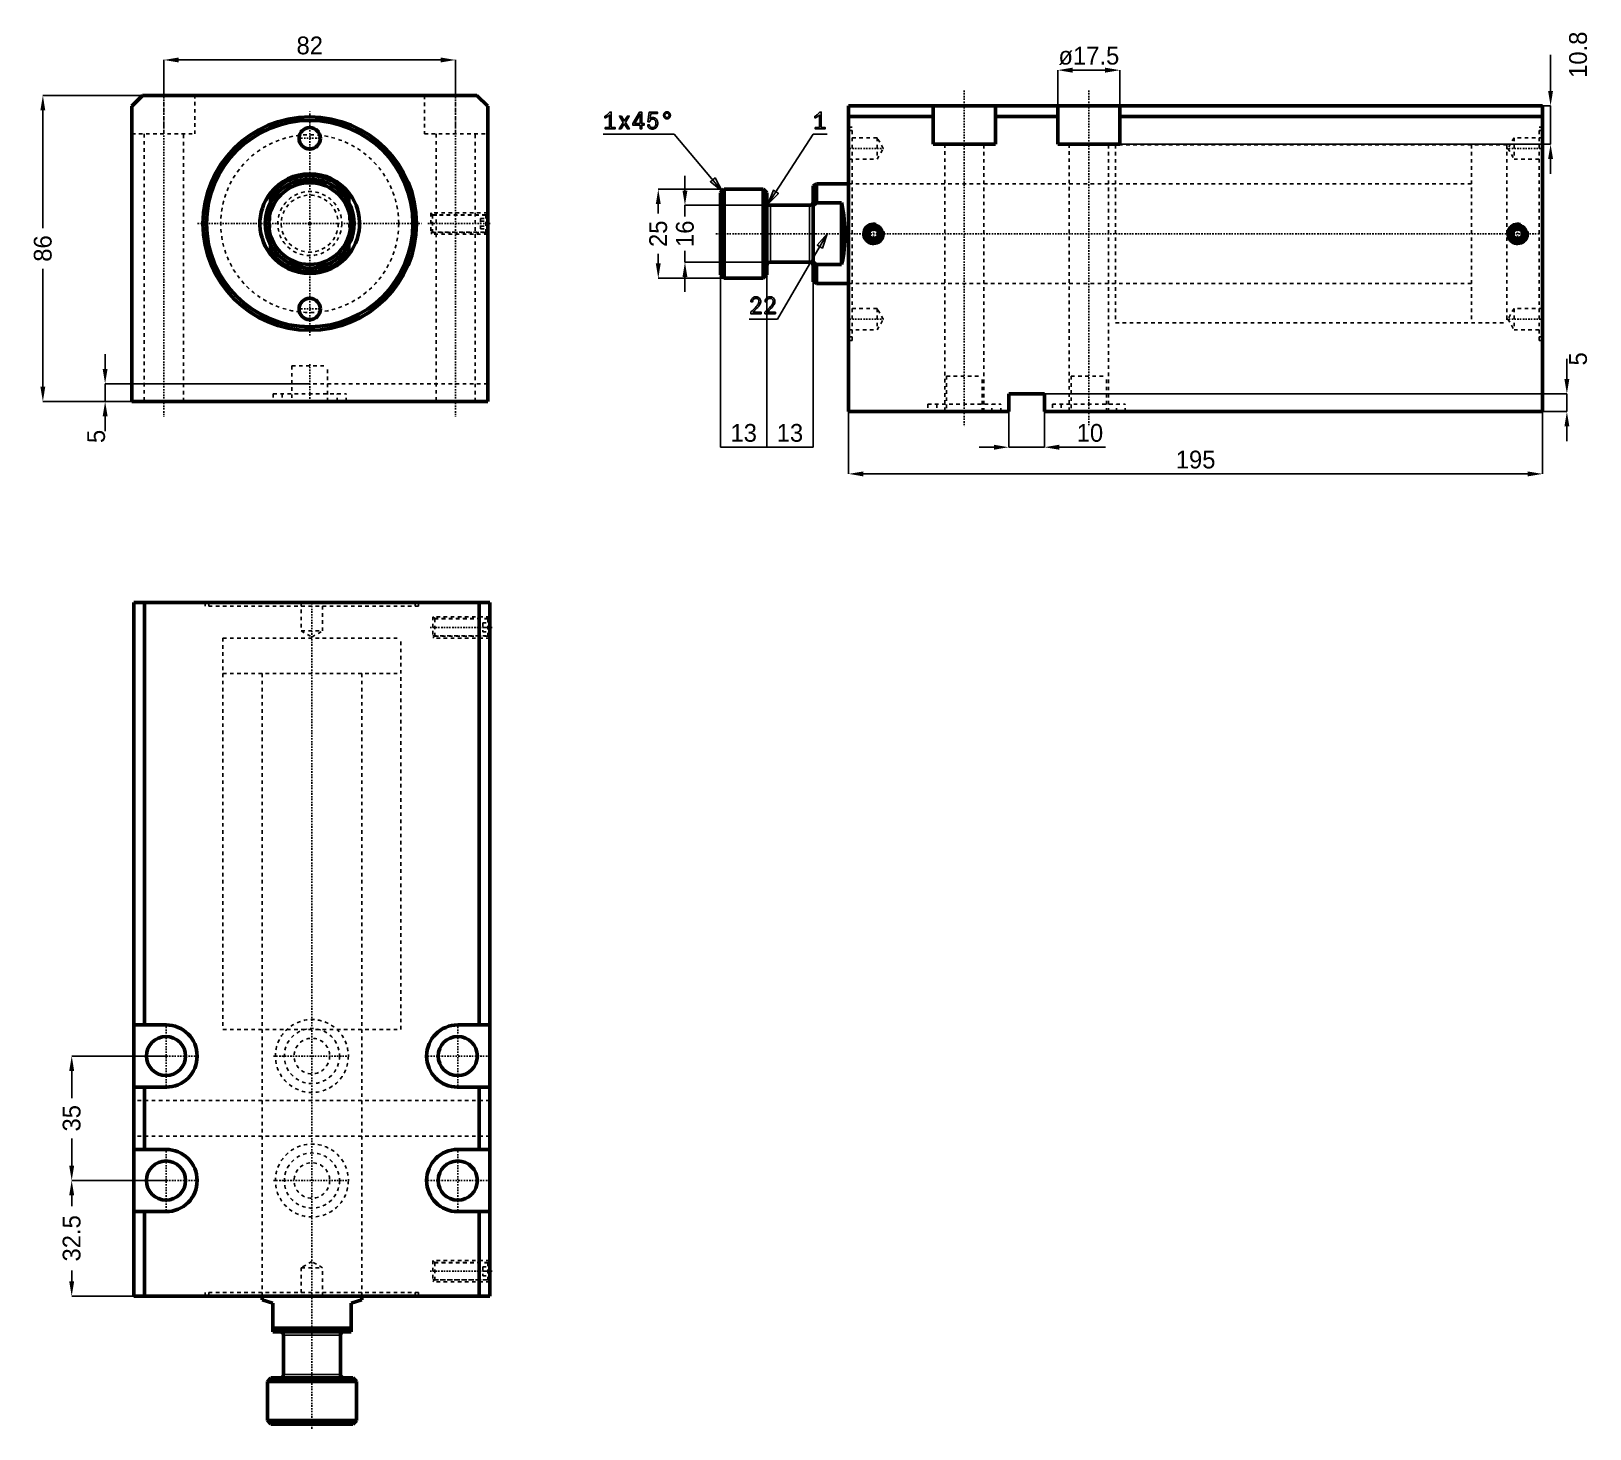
# Model space of a CAD drawing. Header units: millimetres. Extents: x -78 to 360, y -339 to 54.
import ezdxf

# ---------------------------------------------------------------- set-up
doc = ezdxf.new("R2010")
doc.units = ezdxf.units.MM
doc.linetypes.add('Center', pattern=[1.5, 0.45, -0.5, 0.05, -0.5])
doc.linetypes.add('Dashed', pattern=[2, 1, -1])
for name, color, linetype, lineweight in [('2d ConnectionPoints', 7, 'Continuous', 50), ('AM_0', 7, 'Continuous', 50), ('AM_4', 3, 'Continuous', 25), ('AM_5', 3, 'Continuous', 25), ('AM_7', 7, 'Center', 25), ('AM_9', 6, 'Dashed', 25)]:
    doc.layers.add(name, color=color, linetype=linetype, lineweight=lineweight)
doc.dimstyles.new('ISO-25', dxfattribs={"dimtxt": 2.5, "dimasz": 2.5, "dimexe": 1.25, "dimexo": 0.625, "dimtad": 1, "dimtxsty": 'Standard', "dimcen": 2.5, "dimadec": 0, "dimazin": 0, "dimtfac": 1, "dimtmove": 0, "dimatfit": 3, "dimfxl": 0, "dimarcsym": 0})

# ---------------------------------------------------------------- blocks, each defined once
blk = doc.blocks.new('1_JECX_MF_TLA_50_100_0_rod__0_in_JECX_MF_160_TLA_50_100_0__0')
at = {"layer": 'AM_0'}
for p, q in [((-11, 8.66), (-11, 5.94)), ((11, 8.66), (11, 5.94)), ((-11, -5.94), (-11, -8.66)), ((11, -5.94), (11, -8.66))]:
    blk.add_line(p, q, dxfattribs=at)
for points in [[(-11, 8.66), (-11.71, 7.67), (-12.34, 6.62), (-12.87, 5.52), (-13.3, 4.38), (-13.63, 3.2), (-13.86, 2), (-13.98, 0.78), (-13.99, -0.44), (-13.9, -1.65), (-13.7, -2.86), (-13.4, -4.04), (-13, -5.2), (-12.5, -6.31), (-11.9, -7.37), (-11.21, -8.38), (-11, -8.66)], [(11, -8.66), (11.71, -7.67), (12.34, -6.62), (12.87, -5.52), (13.3, -4.38), (13.63, -3.2), (13.86, -2), (13.98, -0.78), (13.99, 0.44), (13.9, 1.65), (13.7, 2.86), (13.4, 4.04), (13, 5.2), (12.5, 6.31), (11.9, 7.37), (11.21, 8.38), (11, 8.66)]]:
    blk.add_lwpolyline(points, dxfattribs=at)
for radius in [12.5, 11.5]:
    blk.add_circle((0, 0), radius, dxfattribs=at)
for radius, start, end in [(14, 38.2132, 141.7868), (13.5, 35.4309, 144.5691), (13.5, 215.4309, 324.5691), (14, 218.2132, 321.7868)]:
    blk.add_arc((0, 0), radius, start, end, dxfattribs=at)
at = {"layer": 'AM_9'}
for p, q in [((-11, 5.94), (-11, -5.94)), ((11, 5.94), (11, -5.94))]:
    blk.add_line(p, q, dxfattribs=at)
for radius in [9, 8]:
    blk.add_circle((0, 0), radius, dxfattribs=at)
blk = doc.blocks.new('2_JECX_MF_EXLA_50_100_0_body__0_in_JECX_MF_160_TLA_50_100_0__0')
at = {"layer": 'AM_0'}
for p, q in [((-47, 36), (-50, 33)), ((47, 36), (-47, 36)), ((50, 33), (47, 36)), ((-50, 33), (-50, -50)), ((50, -50), (50, 33)), ((-50, -50), (50, -50))]:
    blk.add_line(p, q, dxfattribs=at)
for centre, radius in [((0, 0), 30), ((0, 0), 29), ((0, 24), 3), ((0, -24), 3)]:
    blk.add_circle(centre, radius, dxfattribs=at)
at = {"layer": 'AM_5', "linetype": 'Dashed'}
for p, q in [((50, 3), (34, 3)), ((50, -3), (34, -3))]:
    blk.add_line(p, q, dxfattribs=at)
at = {"layer": 'AM_7'}
for p, q in [((-41, 40.3), (-41, -54.3)), ((41, 40.3), (41, -54.3)), ((0, -31.5), (0, 31.5)), ((-3.15, 24), (3.15, 24)), ((-31.5, 0), (31.5, 0)), ((33.2, 0), (50.8, 0)), ((-3.15, -24), (3.15, -24)), ((0, -39.5), (0, -50.5))]:
    blk.add_line(p, q, dxfattribs=at)
at = {"layer": 'AM_9'}
for p, q in [((-41, 25.2), (-41, 36)), ((-32.25, 25.2), (-32.25, 36)), ((32.25, 36), (32.25, 25.2)), ((41, 25.2), (41, 36)), ((-50, 25.2), (-32.25, 25.2)), ((-46.5, 25.2), (-46.5, -50)), ((-35.5, -50), (-35.5, 25.2)), ((32.25, 25.2), (50, 25.2)), ((35.5, 25.2), (35.5, -50)), ((46.5, -50), (46.5, 25.2)), ((34.54, 2.46), (34, 3)), ((34, 3), (34, -3)), ((49.5, 2.4), (34, 2.4)), ((49.46, 2.46), (34.54, 2.46)), ((34.54, 2.46), (34.54, -2.46)), ((48, 1.44), (50, 1.44)), ((48, 1.44), (48, -1.44)), ((48, 0.72), (50, 0.72)), ((50, 3), (49.46, 2.46)), ((49.46, 2.46), (49.46, -2.46)), ((50, 1.9), (49.5, 2.4)), ((49.5, 2.4), (49.5, -2.4)), ((34, -2.4), (49.5, -2.4)), ((34, -3), (34.54, -2.46)), ((34.54, -2.46), (49.46, -2.46)), ((48, -0.72), (50, -0.72)), ((48, -1.44), (50, -1.44)), ((49.46, -2.46), (50, -3)), ((49.5, -2.4), (50, -1.9)), ((-5, -40), (5, -40)), ((-5, -40), (-5, -50)), ((5, -50), (5, -40)), ((50, -45), (-50, -45)), ((-10.25, -47.9), (10.25, -47.9)), ((-10.25, -47.9), (-10.25, -50)), ((-7.75, -47.9), (-7.75, -50)), ((7.75, -50), (7.75, -47.9)), ((10.25, -50), (10.25, -47.9))]:
    blk.add_line(p, q, dxfattribs=at)
blk.add_circle((0, 0), 25, dxfattribs=at)
blk = doc.blocks.new('*D3')
at = {"layer": 'AM_5', "color": 0, "lineweight": -2}
for p, q in [((-41, 36), (-41, 46)), ((-36.83, 46), (36.83, 46)), ((41, 36), (41, 46))]:
    blk.add_line(p, q, dxfattribs=at)
at = {"layer": 'AM_5', "color": 0}
for points in [[(-36.83, 46.69), (-36.83, 45.31), (-41, 46)], [(36.83, 45.31), (36.83, 46.69), (41, 46)]]:
    blk.add_solid(points, dxfattribs=at)
at = {"layer": 'Defpoints', "color": 0}
for p in [(41, 46), (-41, 36), (41, 36)]:
    blk.add_point(p, dxfattribs=at)
at = {"layer": 'AM_5', "color": 0, "insert": (0, 50.05), "char_height": 5, "attachment_point": 5}
blk.add_mtext('82', dxfattribs=at)
blk = doc.blocks.new('*D4')
at = {"layer": 'AM_5', "color": 0, "lineweight": -2}
for p, q in [((-47, 36), (-75, 36)), ((-75, 31.83), (-75, -1.28)), ((-75, -45.83), (-75, -12.72)), ((-50, -50), (-75, -50))]:
    blk.add_line(p, q, dxfattribs=at)
at = {"layer": 'AM_5', "color": 0}
for points in [[(-74.31, 31.83), (-75.69, 31.83), (-75, 36)], [(-75.69, -45.83), (-74.31, -45.83), (-75, -50)]]:
    blk.add_solid(points, dxfattribs=at)
at = {"layer": 'Defpoints', "color": 0}
for p in [(-47, 36), (-75, -50), (-50, -50)]:
    blk.add_point(p, dxfattribs=at)
at = {"layer": 'AM_5', "color": 0, "insert": (-75, -7), "char_height": 5, "attachment_point": 5, "rotation": 90}
blk.add_mtext('86', dxfattribs=at)
blk = doc.blocks.new('*D5')
at = {"layer": 'AM_5', "color": 0, "lineweight": -2}
for p, q in [((-57.5, -40.83), (-57.5, -36.67)), ((0, -45), (-57.5, -45)), ((-57.5, -45), (-57.5, -50)), ((-50, -50), (-57.5, -50)), ((-57.5, -54.17), (-57.5, -58.33))]:
    blk.add_line(p, q, dxfattribs=at)
at = {"layer": 'AM_5', "color": 0}
for points in [[(-58.19, -40.83), (-56.81, -40.83), (-57.5, -45)], [(-56.81, -54.17), (-58.19, -54.17), (-57.5, -50)]]:
    blk.add_solid(points, dxfattribs=at)
at = {"layer": 'Defpoints', "color": 0}
for p in [(0, -45), (-57.5, -50), (-50, -50)]:
    blk.add_point(p, dxfattribs=at)
at = {"layer": 'AM_5', "color": 0, "insert": (-60, -59.83), "char_height": 5, "attachment_point": 5, "rotation": 90}
blk.add_mtext('5', dxfattribs=at)
blk = doc.blocks.new('1_JECX_MF_TLA_50_100_0_rod__0_in_JECX_MF_160_TLA_50_100_0__4')
at = {"layer": 'AM_0'}
for p, q in [((-14, 0), (-14, -1.03)), ((14, -1.03), (14, 0)), ((-11, -2), (-14, -1.03)), ((-11, -10), (-11, -2)), ((14, -1.03), (11, -2)), ((11, -2), (11, -10)), ((-11, -9), (11, -9)), ((-11, -10), (11, -10)), ((-8, -11), (-8, -22)), ((8, -22), (8, -11)), ((-11.5, -23), (-12.5, -24)), ((-12.5, -24), (-12.5, -35)), ((-12.5, -24), (12.5, -24)), ((-11.5, -23), (11.5, -23)), ((12.5, -24), (11.5, -23)), ((12.5, -35), (12.5, -24)), ((-12.5, -35), (12.5, -35)), ((-12.5, -35), (-11.5, -36)), ((11.5, -36), (12.5, -35)), ((-11.5, -36), (11.5, -36))]:
    blk.add_line(p, q, dxfattribs=at)
for centre, start, end in [((-9, -11), 0, 90), ((9, -11), 90, 180), ((-9, -22), 270, 360), ((9, -22), 180, 270)]:
    blk.add_arc(centre, 1, start, end, dxfattribs=at)
at = {"layer": 'AM_4'}
for p, q in [((-8, -11), (8, -11)), ((-8, -22), (8, -22))]:
    blk.add_line(p, q, dxfattribs=at)
at = {"layer": 'AM_7'}
blk.add_line((0, -37.3), (0, 195.49), dxfattribs=at)
at = {"layer": 'AM_9'}
for p, q in [((-25, 185), (25, 185)), ((-25, 185), (-25, 175)), ((25, 175), (25, 185)), ((-25, 175), (25, 175)), ((-14, 175), (-14, 0)), ((14, 0), (14, 175))]:
    blk.add_line(p, q, dxfattribs=at)
blk = doc.blocks.new('2_JECX_MF_EXLA_50_100_0_body__0_in_JECX_MF_160_TLA_50_100_0__4')
at = {"layer": 'AM_0'}
for p, q in [((50, 195), (-50, 195)), ((-50, 195), (-50, 0)), ((-47, 195), (-47, 76.25)), ((47, 195), (47, 76.25)), ((50, 195), (50, 0)), ((-41, 76.25), (-50, 76.25)), ((50, 76.25), (41, 76.25)), ((-50, 58.75), (-41, 58.75)), ((-47, 58.75), (-47, 41.25)), ((41, 58.75), (50, 58.75)), ((47, 58.75), (47, 41.25)), ((-41, 41.25), (-50, 41.25)), ((50, 41.25), (41, 41.25)), ((-50, 23.75), (-41, 23.75)), ((-47, 23.75), (-47, 0)), ((41, 23.75), (50, 23.75)), ((47, 23.75), (47, 0)), ((50, 0), (-50, 0))]:
    blk.add_line(p, q, dxfattribs=at)
for centre in [(-41, 67.5), (41, 67.5), (-41, 32.5), (41, 32.5)]:
    blk.add_circle(centre, 5.5, dxfattribs=at)
for centre, start, end in [((-41, 67.5), 270, 90), ((41, 67.5), 90, 270), ((-41, 32.5), 270, 90), ((41, 32.5), 90, 270)]:
    blk.add_arc(centre, 8.75, start, end, dxfattribs=at)
at = {"layer": 'AM_5', "linetype": 'Dashed'}
for p, q in [((50, 191), (34, 191)), ((50, 185), (34, 185)), ((50, 10), (34, 10)), ((50, 4), (34, 4))]:
    blk.add_line(p, q, dxfattribs=at)
at = {"layer": 'AM_7'}
for p, q in [((33.2, 188), (50.8, 188)), ((-41, 58.3125), (-41, 76.6875)), ((41, 58.3125), (41, 76.6875)), ((-50.1875, 67.5), (-31.8125, 67.5)), ((-10.7625, 67.5), (10.7625, 67.5)), ((31.8125, 67.5), (50.1875, 67.5)), ((-41, 23.3125), (-41, 41.6875)), ((41, 23.3125), (41, 41.6875)), ((-50.1875, 32.5), (-31.8125, 32.5)), ((-10.7625, 32.5), (10.7625, 32.5)), ((31.8125, 32.5), (50.1875, 32.5)), ((33.2, 7), (50.8, 7))]:
    blk.add_line(p, q, dxfattribs=at)
at = {"layer": 'AM_9'}
for p, q in [((-30, 195), (-30, 194)), ((30, 194), (-30, 194)), ((-29, 195), (-29, 194)), ((-3, 195), (-3, 187)), ((3, 187), (3, 195)), ((29, 194), (29, 195)), ((30, 194), (30, 195)), ((34, 191), (34, 185)), ((34.5415, 190.4585), (34, 191)), ((49.5, 190.4), (34, 190.4)), ((49.4585, 190.4585), (34.5415, 190.4585)), ((34.5415, 190.4585), (34.5415, 185.5415)), ((48, 189.25), (50, 189.25)), ((48, 189.25), (48, 186.75)), ((50, 191), (49.4585, 190.4585)), ((49.4585, 190.4585), (49.4585, 185.5415)), ((50, 189.9), (49.5, 190.4)), ((49.5, 190.4), (49.5, 185.6)), ((-25, 185), (25, 185)), ((-25, 185), (-25, 75)), ((-3, 187), (0, 185.2679)), ((-3, 187), (3, 187)), ((0, 185.2679), (3, 187)), ((25, 75), (25, 185)), ((34, 185.6), (49.5, 185.6)), ((34, 185), (34.5415, 185.5415)), ((34.5415, 185.5415), (49.4585, 185.5415)), ((48, 188), (50, 188)), ((48, 186.75), (50, 186.75)), ((49.4585, 185.5415), (50, 185)), ((49.5, 185.6), (50, 186.1)), ((-25, 75), (25, 75)), ((-14, 75), (-14, 0)), ((14, 0), (14, 75)), ((50, 55), (-50, 55)), ((50, 45), (-50, 45)), ((0, 9.7321), (-3, 8)), ((3, 8), (0, 9.7321)), ((34, 10), (34, 4)), ((34.5415, 9.4585), (34, 10)), ((49.5, 9.4), (34, 9.4)), ((49.4585, 9.4585), (34.5415, 9.4585)), ((34.5415, 9.4585), (34.5415, 4.5415)), ((50, 10), (49.4585, 9.4585)), ((49.4585, 9.4585), (49.4585, 4.5415)), ((50, 8.9), (49.5, 9.4)), ((49.5, 9.4), (49.5, 4.6)), ((-3, 8), (-3, 0)), ((-3, 8), (3, 8)), ((3, 0), (3, 8)), ((34, 4.6), (49.5, 4.6)), ((34, 4), (34.5415, 4.5415)), ((34.5415, 4.5415), (49.4585, 4.5415)), ((48, 8.25), (50, 8.25)), ((48, 8.25), (48, 5.75)), ((48, 7), (50, 7)), ((48, 5.75), (50, 5.75)), ((49.4585, 4.5415), (50, 4)), ((49.5, 4.6), (50, 5.1)), ((30, 1), (-30, 1)), ((-30, 1), (-30, 0)), ((-29, 1), (-29, 0)), ((29, 0), (29, 1)), ((30, 0), (30, 1))]:
    blk.add_line(p, q, dxfattribs=at)
for centre, radius in [((0, 67.5), 10.25), ((0, 67.5), 7.75), ((0, 67.5), 5), ((0, 32.5), 10.25), ((0, 32.5), 7.75), ((0, 32.5), 5)]:
    blk.add_circle(centre, radius, dxfattribs=at)
blk = doc.blocks.new('*D11')
at = {"layer": 'AM_5', "color": 0, "lineweight": -2}
for p, q in [((-40.39, -234), (-66.89, -234)), ((-66.89, -238.17), (-66.89, -245.84)), ((-66.89, -264.84), (-66.89, -257.17)), ((-40.39, -269), (-66.89, -269))]:
    blk.add_line(p, q, dxfattribs=at)
at = {"layer": 'AM_5', "color": 0}
for points in [[(-67.59, -238.17), (-66.2, -238.17), (-66.89, -234)], [(-67.59, -264.84), (-66.2, -264.84), (-66.89, -269)]]:
    blk.add_solid(points, dxfattribs=at)
at = {"layer": 'Defpoints', "color": 0}
for p in [(-66.89, -234), (-40.39, -234), (-40.39, -269)]:
    blk.add_point(p, dxfattribs=at)
at = {"layer": 'AM_5', "color": 0, "insert": (-66.89, -251.5), "char_height": 5, "attachment_point": 5, "rotation": 90}
blk.add_mtext('35', dxfattribs=at)
blk = doc.blocks.new('*D12')
at = {"layer": 'AM_5', "color": 0, "lineweight": -2}
for p, q in [((-40.39, -269), (-66.89, -269)), ((-66.89, -273.17), (-66.89, -276.25)), ((-66.89, -297.34), (-66.89, -294.25)), ((-49.39, -301.5), (-66.89, -301.5))]:
    blk.add_line(p, q, dxfattribs=at)
at = {"layer": 'AM_5', "color": 0}
for points in [[(-67.59, -273.17), (-66.2, -273.17), (-66.89, -269)], [(-67.59, -297.34), (-66.2, -297.34), (-66.89, -301.5)]]:
    blk.add_solid(points, dxfattribs=at)
at = {"layer": 'Defpoints', "color": 0}
for p in [(-40.39, -269), (-66.89, -301.5), (-49.39, -301.5)]:
    blk.add_point(p, dxfattribs=at)
at = {"layer": 'AM_5', "color": 0, "insert": (-66.89, -285.25), "char_height": 5, "attachment_point": 5, "rotation": 90}
blk.add_mtext('32.5', dxfattribs=at)
blk = doc.blocks.new('1_JECX_MF_TLA_50_100_0_rod__0_in_JECX_MF_160_TLA_50_100_0__2')
at = {"layer": 'AM_0'}
for p, q in [((-9, 14), (-10, 13.5)), ((-10, 13.5), (-10, -13.5)), ((0, 14), (-9, 14)), ((-9, 14), (-9, 8.66)), ((-35, 12.5), (-36, 11.5)), ((-36, 11.5), (-36, -11.5)), ((-24, 12.5), (-35, 12.5)), ((-35, 12.5), (-35, -12.5)), ((-23, 11.5), (-24, 12.5)), ((-24, 12.5), (-24, -12.5)), ((-23, 11.5), (-23, -11.5)), ((-11, 8), (-22, 8)), ((-9, 8.66), (-10, 7.83)), ((-2, 8.66), (-9, 8.66)), ((-2, 8.66), (-2, -8.66)), ((-22, -8), (-11, -8)), ((-9, -8.66), (-2, -8.66)), ((-9, -8.66), (-9, -14)), ((-36, -11.5), (-35, -12.5)), ((-35, -12.5), (-24, -12.5)), ((-24, -12.5), (-23, -11.5)), ((-10, -13.5), (-9, -14)), ((-9, -14), (0, -14))]:
    blk.add_line(p, q, dxfattribs=at)
for points in [[(-2, -8.66), (-1.77, -7.67), (-1.57, -6.62), (-1.39, -5.52), (-1.25, -4.38), (-1.15, -3.2), (-1.07, -2), (-1.03, -0.78), (-1.03, 0.44), (-1.06, 1.65), (-1.12, 2.86), (-1.22, 4.04), (-1.35, 5.2), (-1.51, 6.31), (-1.71, 7.37), (-1.93, 8.38), (-2, 8.66)], [(-10, -7.83), (-9.96, -7.86), (-9, -8.66)]]:
    blk.add_lwpolyline(points, dxfattribs=at)
for centre, start, end in [((-22, 9), 180, 270), ((-11, 9), 270, 0), ((-22, -9), 90, 180), ((-11, -9), 360, 90)]:
    blk.add_arc(centre, 1, start, end, dxfattribs=at)
at = {"layer": 'AM_4'}
for p, q in [((-22, 8), (-22, -8)), ((-11, 8), (-11, -8))]:
    blk.add_line(p, q, dxfattribs=at)
at = {"layer": 'AM_7'}
blk.add_line((-37.3, 0), (195.05, 0), dxfattribs=at)
at = {"layer": 'AM_9'}
for p, q in [((185, 25), (175, 25)), ((175, 25), (175, -25)), ((185, 25), (185, -25)), ((175, 14), (0, 14)), ((0, -14), (175, -14)), ((175, -25), (185, -25))]:
    blk.add_line(p, q, dxfattribs=at)
blk = doc.blocks.new('2_JECX_MF_EXLA_50_100_0_body__0_in_JECX_MF_160_TLA_50_100_0__2')
at = {"layer": 'AM_0'}
for p, q in [((0, -50), (0, 36)), ((195, 36), (0, 36)), ((23.75, 36), (23.75, 25.2)), ((41.25, 25.2), (41.25, 36)), ((58.75, 36), (58.75, 25.2)), ((76.25, 25.2), (76.25, 36)), ((195, -50), (195, 36)), ((23.75, 33), (0, 33)), ((58.75, 33), (41.25, 33)), ((195, 33), (76.25, 33)), ((23.75, 25.2), (41.25, 25.2)), ((58.75, 25.2), (76.25, 25.2)), ((7, 1.44), (5.75, 0.72)), ((5.75, 0.72), (5.75, -0.72)), ((8.25, 0.72), (7, 1.44)), ((8.25, -0.72), (8.25, 0.72)), ((188, 1.44), (186.75, 0.72)), ((186.75, 0.72), (186.75, -0.72)), ((189.25, 0.72), (188, 1.44)), ((189.25, -0.72), (189.25, 0.72)), ((5.75, -0.72), (7, -1.44)), ((7, -1.44), (8.25, -0.72)), ((186.75, -0.72), (188, -1.44)), ((188, -1.44), (189.25, -0.72)), ((45, -45), (45, -50)), ((55, -45), (45, -45)), ((55, -50), (55, -45)), ((45, -50), (0, -50)), ((195, -50), (55, -50))]:
    blk.add_line(p, q, dxfattribs=at)
for centre, radius in [((7, 0), 2.46), ((7, 0), 2.4), ((7, 0), 1.9), ((188, 0), 2.46), ((188, 0), 2.4), ((188, 0), 1.9)]:
    blk.add_circle(centre, radius, dxfattribs=at)
at = {"layer": 'AM_5'}
for centre in [(7, 0), (188, 0)]:
    blk.add_arc(centre, 3, 75, 15, dxfattribs=at)
at = {"layer": 'AM_7'}
for p, q in [((32.5, 40.3), (32.5, -54.3)), ((67.5, 40.3), (67.5, -54.3)), ((-0.49, 24), (10.22, 24)), ((184.78, 24), (195.49, 24)), ((7, -3.15), (7, 3.15)), ((188, -3.15), (188, 3.15)), ((-0.49, -24), (10.22, -24)), ((184.78, -24), (195.49, -24))]:
    blk.add_line(p, q, dxfattribs=at)
at = {"layer": 'AM_9'}
for p, q in [((1, 30), (0, 30)), ((1, 29), (0, 29)), ((8, 27), (0, 27)), ((1, -30), (1, 30)), ((9.73, 24), (8, 27)), ((8, 27), (8, 21)), ((187, 27), (185.27, 24)), ((195, 27), (187, 27)), ((187, 27), (187, 21)), ((194, -30), (194, 30)), ((195, 30), (194, 30)), ((195, 29), (194, 29)), ((8, 21), (9.73, 24)), ((27, 25.2), (27, -50)), ((38, -50), (38, 25.2)), ((62, 25.2), (62, -50)), ((73, -50), (73, 25.2)), ((185, 25), (75, 25)), ((75, 25), (75, -25)), ((185, 25), (185, -25)), ((185.27, 24), (187, 21)), ((0, 21), (8, 21)), ((187, 21), (195, 21)), ((75, 14), (0, 14)), ((0, -14), (75, -14)), ((8, -21), (0, -21)), ((9.73, -24), (8, -21)), ((8, -21), (8, -27)), ((187, -21), (185.27, -24)), ((195, -21), (187, -21)), ((187, -21), (187, -27)), ((8, -27), (9.73, -24)), ((75, -25), (185, -25)), ((185.27, -24), (187, -27)), ((0, -27), (8, -27)), ((0, -29), (1, -29)), ((0, -30), (1, -30)), ((187, -27), (195, -27)), ((194, -29), (195, -29)), ((194, -30), (195, -30)), ((27.5, -40), (37.5, -40)), ((27.5, -40), (27.5, -50)), ((37.5, -50), (37.5, -40)), ((62.5, -40), (72.5, -40)), ((62.5, -40), (62.5, -50)), ((72.5, -50), (72.5, -40)), ((22.25, -47.9), (42.75, -47.9)), ((22.25, -47.9), (22.25, -50)), ((24.75, -47.9), (24.75, -50)), ((40.25, -50), (40.25, -47.9)), ((42.75, -50), (42.75, -47.9)), ((57.25, -47.9), (77.75, -47.9)), ((57.25, -47.9), (57.25, -50)), ((59.75, -47.9), (59.75, -50)), ((75.25, -50), (75.25, -47.9)), ((77.75, -50), (77.75, -47.9))]:
    blk.add_line(p, q, dxfattribs=at)
blk = doc.blocks.new('*D25')
at = {"layer": 'AM_5', "color": 0, "lineweight": -2}
for p, q in [((210.19, 33.14), (210.19, 43.14)), ((214.35, 43.14), (223.52, 43.14)), ((227.69, 33.14), (227.69, 43.14))]:
    blk.add_line(p, q, dxfattribs=at)
at = {"layer": 'AM_5', "color": 0}
for points in [[(214.35, 43.83), (214.35, 42.44), (210.19, 43.14)], [(223.52, 43.83), (223.52, 42.44), (227.69, 43.14)]]:
    blk.add_solid(points, dxfattribs=at)
at = {"layer": 'Defpoints', "color": 0}
for p in [(227.69, 43.14), (210.19, 33.14), (227.69, 33.14)]:
    blk.add_point(p, dxfattribs=at)
at = {"layer": 'AM_5', "color": 0, "insert": (218.94, 47.14), "char_height": 5, "attachment_point": 5}
blk.add_mtext('ø17.5', dxfattribs=at)
blk = doc.blocks.new('*D26')
at = {"layer": 'AM_5', "color": 0, "lineweight": -2}
for p, q in [((348.69, 37.3), (348.69, 47.47)), ((227.69, 33.14), (348.69, 33.14)), ((348.69, 22.34), (348.69, 33.14)), ((227.69, 22.34), (348.69, 22.34)), ((348.69, 18.17), (348.69, 14))]:
    blk.add_line(p, q, dxfattribs=at)
at = {"layer": 'AM_5', "color": 0}
for points in [[(347.99, 37.3), (349.38, 37.3), (348.69, 33.14)], [(347.99, 18.17), (349.38, 18.17), (348.69, 22.34)]]:
    blk.add_solid(points, dxfattribs=at)
at = {"layer": 'Defpoints', "color": 0}
for p in [(227.69, 33.14), (348.69, 33.14), (227.69, 22.34)]:
    blk.add_point(p, dxfattribs=at)
at = {"layer": 'AM_5', "color": 0, "insert": (356.44, 47.47), "char_height": 5, "attachment_point": 5, "rotation": 90}
blk.add_mtext('10.8', dxfattribs=at)
blk = doc.blocks.new('*D27')
at = {"layer": 'AM_5', "color": 0, "lineweight": -2}
for p, q in [((151.44, -52.86), (151.44, -70.36)), ((346.44, -52.86), (346.44, -70.36)), ((155.6, -70.36), (342.27, -70.36))]:
    blk.add_line(p, q, dxfattribs=at)
at = {"layer": 'AM_5', "color": 0}
for points in [[(155.6, -69.67), (155.6, -71.06), (151.44, -70.36)], [(342.27, -69.67), (342.27, -71.06), (346.44, -70.36)]]:
    blk.add_solid(points, dxfattribs=at)
at = {"layer": 'Defpoints', "color": 0}
for p in [(151.44, -52.86), (346.44, -52.86), (346.44, -70.36)]:
    blk.add_point(p, dxfattribs=at)
at = {"layer": 'AM_5', "color": 0, "insert": (248.94, -66.36), "char_height": 5, "attachment_point": 5}
blk.add_mtext('195', dxfattribs=at)
blk = doc.blocks.new('*D28')
at = {"layer": 'AM_5', "color": 0, "lineweight": -2}
for p, q in [((141.44, -11.86), (141.44, -62.86)), ((128.44, -14.36), (128.44, -62.86)), ((128.44, -62.86), (141.44, -62.86))]:
    blk.add_line(p, q, dxfattribs=at)
at = {"layer": 'Defpoints', "color": 0}
for p in [(141.44, -11.86), (128.44, -14.36), (141.44, -62.86)]:
    blk.add_point(p, dxfattribs=at)
at = {"layer": 'AM_5', "color": 0, "insert": (134.94, -58.86), "char_height": 5, "attachment_point": 5}
blk.add_mtext('13', dxfattribs=at)
blk = doc.blocks.new('*D29')
at = {"layer": 'AM_5', "color": 0, "lineweight": -2}
for p, q in [((115.44, -14.36), (115.44, -62.86)), ((128.44, -14.36), (128.44, -62.86)), ((115.44, -62.86), (128.44, -62.86))]:
    blk.add_line(p, q, dxfattribs=at)
at = {"layer": 'Defpoints', "color": 0}
for p in [(115.44, -14.36), (128.44, -14.36), (128.44, -62.86)]:
    blk.add_point(p, dxfattribs=at)
at = {"layer": 'AM_5', "color": 0, "insert": (121.94, -58.86), "char_height": 5, "attachment_point": 5}
blk.add_mtext('13', dxfattribs=at)
blk = doc.blocks.new('*D30')
at = {"layer": 'AM_5', "color": 0, "lineweight": -2}
for p, q in [((116.44, 9.64), (97.94, 9.64)), ((97.94, 5.47), (97.94, 2.8)), ((97.94, -11.2), (97.94, -8.53)), ((116.44, -15.36), (97.94, -15.36))]:
    blk.add_line(p, q, dxfattribs=at)
at = {"layer": 'AM_5', "color": 0}
for points in [[(97.24, 5.47), (98.63, 5.47), (97.94, 9.64)], [(97.24, -11.2), (98.63, -11.2), (97.94, -15.36)]]:
    blk.add_solid(points, dxfattribs=at)
at = {"layer": 'Defpoints', "color": 0}
for p in [(97.94, 9.64), (116.44, 9.64), (116.44, -15.36)]:
    blk.add_point(p, dxfattribs=at)
at = {"layer": 'AM_5', "color": 0, "insert": (97.94, -2.86), "char_height": 5, "attachment_point": 5, "rotation": 90}
blk.add_mtext('25', dxfattribs=at)
blk = doc.blocks.new('*D31')
at = {"layer": 'AM_5', "color": 0, "lineweight": -2}
for p, q in [((105.44, 9.3), (105.44, 13.47)), ((129.44, 5.14), (105.44, 5.14)), ((105.44, 5.14), (105.44, 1.97)), ((105.44, -10.86), (105.44, -7.7)), ((129.44, -10.86), (105.44, -10.86)), ((105.44, -15.03), (105.44, -19.2))]:
    blk.add_line(p, q, dxfattribs=at)
at = {"layer": 'AM_5', "color": 0}
for points in [[(104.74, 9.3), (106.13, 9.3), (105.44, 5.14)], [(104.74, -15.03), (106.13, -15.03), (105.44, -10.86)]]:
    blk.add_solid(points, dxfattribs=at)
at = {"layer": 'Defpoints', "color": 0}
for p in [(105.44, 5.14), (129.44, 5.14), (129.44, -10.86)]:
    blk.add_point(p, dxfattribs=at)
at = {"layer": 'AM_5', "color": 0, "insert": (105.44, -2.86), "char_height": 5, "attachment_point": 5, "rotation": 90}
blk.add_mtext('16', dxfattribs=at)
blk = doc.blocks.new('*D32')
at = {"layer": 'AM_5', "color": 0, "lineweight": -2}
for p, q in [((196.44, -47.86), (196.44, -62.86)), ((206.44, -52.86), (206.44, -62.86)), ((192.27, -62.86), (188.1, -62.86)), ((196.44, -62.86), (206.44, -62.86)), ((210.6, -62.86), (223.65, -62.86))]:
    blk.add_line(p, q, dxfattribs=at)
at = {"layer": 'AM_5', "color": 0}
for points in [[(192.27, -62.17), (192.27, -63.56), (196.44, -62.86)], [(210.6, -62.17), (210.6, -63.56), (206.44, -62.86)]]:
    blk.add_solid(points, dxfattribs=at)
at = {"layer": 'Defpoints', "color": 0}
for p in [(196.44, -47.86), (206.44, -52.86), (206.44, -62.86)]:
    blk.add_point(p, dxfattribs=at)
at = {"layer": 'AM_5', "color": 0, "insert": (219.24, -58.86), "char_height": 5, "attachment_point": 5}
blk.add_mtext('10', dxfattribs=at)
blk = doc.blocks.new('*D33')
at = {"layer": 'AM_5', "color": 0, "lineweight": -2}
for p, q in [((353.27, -43.7), (353.27, -38.03)), ((196.44, -47.86), (353.27, -47.86)), ((353.27, -52.86), (353.27, -47.86)), ((206.44, -52.86), (353.27, -52.86)), ((353.27, -57.03), (353.27, -61.2))]:
    blk.add_line(p, q, dxfattribs=at)
at = {"layer": 'AM_5', "color": 0}
for points in [[(352.58, -43.7), (353.96, -43.7), (353.27, -47.86)], [(352.58, -57.03), (353.96, -57.03), (353.27, -52.86)]]:
    blk.add_solid(points, dxfattribs=at)
at = {"layer": 'Defpoints', "color": 0}
for p in [(196.44, -47.86), (206.44, -52.86), (353.27, -52.86)]:
    blk.add_point(p, dxfattribs=at)
at = {"layer": 'AM_5', "color": 0, "insert": (356.44, -38.03), "char_height": 5, "attachment_point": 5, "rotation": 90}
blk.add_mtext('5', dxfattribs=at)

msp = doc.modelspace()

# ---------------------------------------------------------------- linework, layer by layer
at = {"layer": '2d ConnectionPoints'}
for p in [(0, 0), (151.437, -2.863), (0.607, -301.503)]:
    msp.add_point(p, dxfattribs=at)
at = {"layer": 'AM_5'}
for p, q in [((82.437, 25.137), (102.437, 25.137)), ((102.437, 25.137), (115.937, 9.137)), ((141.437, 25.137), (128.73, 5.43)), ((145.437, 25.137), (141.437, 25.137)), ((131.437, -26.863), (145.437, -2.863)), ((123.437, -26.863), (131.437, -26.863))]:
    msp.add_line(p, q, dxfattribs=at)
for points in [[(83.045, 27.053), (84.241, 27.053), (84.241, 30.569), (84.241, 30.569), (84.176, 30.505), (84.068, 30.404), (84.068, 30.404), (83.944, 30.298), (83.854, 30.225), (83.854, 30.225), (83.76, 30.152), (83.618, 30.049), (83.618, 30.049), (83.475, 29.953), (83.379, 29.893), (83.379, 29.893), (83.286, 29.839), (83.156, 29.773), (83.156, 29.773), (83.038, 29.726), (82.967, 29.705), (82.967, 30.199), (82.967, 30.199), (83.055, 30.241), (83.195, 30.321), (83.195, 30.321), (83.343, 30.421), (83.446, 30.5), (83.446, 30.5), (83.549, 30.583), (83.7, 30.713), (83.7, 30.713), (83.845, 30.847), (83.938, 30.94), (83.938, 30.94), (84.027, 31.031), (84.146, 31.159), (84.146, 31.159), (84.247, 31.277), (84.306, 31.349), (84.722, 31.349), (84.722, 27.053), (85.807, 27.053), (85.807, 26.637), (83.045, 26.637), (83.045, 27.053)], [(92.861, 27.677), (90.755, 27.677), (90.755, 28.099), (92.673, 31.349), (93.316, 31.349), (93.316, 28.116), (94.018, 28.116), (94.018, 27.677), (93.316, 27.677), (93.316, 26.637), (92.861, 26.637), (92.861, 27.677)], [(92.868, 28.116), (92.868, 30.803), (91.314, 28.116), (92.868, 28.116)], [(96.319, 26.578), (96.319, 26.578), (96.172, 26.583), (95.963, 26.61), (95.963, 26.61), (95.766, 26.658), (95.643, 26.704), (95.643, 26.704), (95.527, 26.759), (95.371, 26.863), (95.371, 26.863), (95.237, 26.992), (95.16, 27.092), (95.16, 27.092), (95.095, 27.203), (95.025, 27.389), (95.025, 27.389), (94.987, 27.6), (94.98, 27.755), (95.487, 27.755), (95.487, 27.755), (95.496, 27.609), (95.546, 27.419), (95.546, 27.419), (95.637, 27.262), (95.722, 27.176), (95.722, 27.176), (95.822, 27.106), (95.994, 27.03), (95.994, 27.03), (96.192, 26.989), (96.338, 26.981), (96.338, 26.981), (96.464, 26.988), (96.635, 27.024), (96.635, 27.024), (96.787, 27.092), (96.878, 27.154), (96.878, 27.154), (96.959, 27.227), (97.064, 27.353), (97.064, 27.353), (97.148, 27.498), (97.193, 27.605), (97.193, 27.605), (97.229, 27.719), (97.268, 27.898), (97.268, 27.898), (97.29, 28.086), (97.294, 28.216), (97.294, 28.216), (97.29, 28.336), (97.269, 28.509), (97.269, 28.509), (97.231, 28.676), (97.196, 28.784), (97.196, 28.784), (97.153, 28.885), (97.073, 29.023), (97.073, 29.023), (96.976, 29.142), (96.9, 29.211), (96.9, 29.211), (96.817, 29.269), (96.679, 29.333), (96.679, 29.333), (96.523, 29.367), (96.41, 29.373), (96.41, 29.373), (96.289, 29.365), (96.119, 29.324), (96.119, 29.324), (95.961, 29.247), (95.864, 29.175), (95.864, 29.175), (95.775, 29.09), (95.665, 28.94), (95.665, 28.94), (95.584, 28.764), (95.545, 28.632), (95.051, 28.632), (95.389, 31.362), (97.684, 31.362), (97.684, 30.94), (95.851, 30.94), (95.643, 29.377), (95.643, 29.377), (95.711, 29.461), (95.819, 29.57), (95.819, 29.57), (95.932, 29.661), (96.01, 29.71), (96.01, 29.71), (96.092, 29.75), (96.225, 29.794), (96.225, 29.794), (96.371, 29.817), (96.475, 29.822), (96.475, 29.822), (96.634, 29.813), (96.856, 29.768), (96.856, 29.768), (97.059, 29.685), (97.183, 29.607), (97.183, 29.607), (97.297, 29.515), (97.446, 29.354), (97.446, 29.354), (97.57, 29.165), (97.638, 29.024), (97.638, 29.024), (97.694, 28.873), (97.755, 28.634), (97.755, 28.634), (97.788, 28.381), (97.794, 28.203), (97.794, 28.203), (97.787, 28.017), (97.748, 27.753), (97.748, 27.753), (97.676, 27.509), (97.609, 27.357), (97.609, 27.357), (97.529, 27.216), (97.386, 27.029), (97.386, 27.029), (97.217, 26.872), (97.089, 26.783), (97.089, 26.783), (96.951, 26.709), (96.729, 26.63), (96.729, 26.63), (96.489, 26.587), (96.319, 26.578)], [(100.393, 29.432), (100.393, 29.432), (100.291, 29.437), (100.143, 29.466), (100.143, 29.466), (100.002, 29.518), (99.912, 29.567), (99.912, 29.567), (99.828, 29.625), (99.714, 29.726), (99.714, 29.726), (99.617, 29.844), (99.561, 29.932), (99.561, 29.932), (99.515, 30.026), (99.464, 30.173), (99.464, 30.173), (99.437, 30.327), (99.431, 30.433), (99.431, 30.433), (99.437, 30.539), (99.464, 30.693), (99.464, 30.693), (99.515, 30.84), (99.561, 30.933), (99.561, 30.933), (99.617, 31.022), (99.714, 31.14), (99.714, 31.14), (99.828, 31.241), (99.912, 31.299), (99.912, 31.299), (100.002, 31.348), (100.143, 31.4), (100.143, 31.4), (100.291, 31.428), (100.393, 31.434), (100.393, 31.434), (100.496, 31.428), (100.643, 31.4), (100.643, 31.4), (100.783, 31.348), (100.873, 31.299), (100.873, 31.299), (100.957, 31.241), (101.069, 31.141), (101.069, 31.141), (101.166, 31.023), (101.22, 30.935), (101.22, 30.935), (101.267, 30.842), (101.317, 30.695), (101.317, 30.695), (101.344, 30.54), (101.349, 30.433), (101.349, 30.433), (101.344, 30.325), (101.317, 30.171), (101.317, 30.171), (101.267, 30.024), (101.22, 29.931), (101.22, 29.931), (101.166, 29.843), (101.069, 29.725), (101.069, 29.725), (100.957, 29.624), (100.873, 29.567), (100.873, 29.567), (100.783, 29.518), (100.643, 29.466), (100.643, 29.466), (100.496, 29.437), (100.393, 29.432)], [(100.393, 29.828), (100.393, 29.828), (100.455, 29.832), (100.544, 29.849), (100.544, 29.849), (100.628, 29.88), (100.683, 29.91), (100.683, 29.91), (100.734, 29.944), (100.802, 30.006), (100.802, 30.006), (100.86, 30.077), (100.894, 30.131), (100.894, 30.131), (100.922, 30.187), (100.952, 30.276), (100.952, 30.276), (100.969, 30.369), (100.972, 30.433), (100.972, 30.433), (100.969, 30.497), (100.952, 30.59), (100.952, 30.59), (100.922, 30.678), (100.894, 30.735), (100.894, 30.735), (100.86, 30.789), (100.802, 30.86), (100.802, 30.86), (100.734, 30.921), (100.683, 30.956), (100.683, 30.956), (100.628, 30.985), (100.544, 31.017), (100.544, 31.017), (100.455, 31.034), (100.393, 31.037), (100.393, 31.037), (100.332, 31.034), (100.243, 31.017), (100.243, 31.017), (100.157, 30.985), (100.102, 30.956), (100.102, 30.956), (100.051, 30.921), (99.981, 30.86), (99.981, 30.86), (99.922, 30.789), (99.888, 30.735), (99.888, 30.735), (99.859, 30.678), (99.828, 30.59), (99.828, 30.59), (99.812, 30.497), (99.808, 30.433), (99.808, 30.433), (99.812, 30.369), (99.828, 30.276), (99.828, 30.276), (99.859, 30.187), (99.888, 30.131), (99.888, 30.131), (99.922, 30.077), (99.981, 30.006), (99.981, 30.006), (100.051, 29.944), (100.102, 29.91), (100.102, 29.91), (100.157, 29.88), (100.243, 29.849), (100.243, 29.849), (100.332, 29.832), (100.393, 29.828)], [(142.045, 27.053), (143.241, 27.053), (143.241, 30.569), (143.241, 30.569), (143.176, 30.505), (143.068, 30.404), (143.068, 30.404), (142.944, 30.298), (142.854, 30.225), (142.854, 30.225), (142.76, 30.152), (142.618, 30.049), (142.618, 30.049), (142.475, 29.953), (142.379, 29.893), (142.379, 29.893), (142.286, 29.839), (142.156, 29.773), (142.156, 29.773), (142.038, 29.726), (141.967, 29.705), (141.967, 30.199), (141.967, 30.199), (142.055, 30.241), (142.195, 30.321), (142.195, 30.321), (142.343, 30.421), (142.446, 30.5), (142.446, 30.5), (142.549, 30.583), (142.7, 30.713), (142.7, 30.713), (142.845, 30.847), (142.938, 30.94), (142.938, 30.94), (143.027, 31.031), (143.146, 31.159), (143.146, 31.159), (143.247, 31.277), (143.306, 31.349), (143.722, 31.349), (143.722, 27.053), (144.807, 27.053), (144.807, 26.637), (142.045, 26.637), (142.045, 27.053)], [(88.107, 28.421), (87.009, 30.212), (87.578, 30.212), (88.397, 28.857), (89.258, 30.212), (89.775, 30.212), (88.689, 28.463), (89.827, 26.637), (89.251, 26.637), (88.387, 28.041), (87.474, 26.637), (86.947, 26.637), (88.107, 28.421)], [(115.937, 9.137), (112.613, 11.784), (113.887, 12.859), (115.937, 9.137)], [(128.73, 5.43), (130.287, 9.383), (131.688, 8.48), (128.73, 5.43)], [(145.437, -2.863), (144.057, -6.882), (142.618, -6.042), (145.437, -2.863)], [(124.084, -24.752), (124.084, -24.752), (124.298, -24.557), (124.603, -24.271), (124.603, -24.271), (124.889, -23.994), (125.068, -23.814), (125.068, -23.814), (125.241, -23.634), (125.488, -23.349), (125.488, -23.349), (125.72, -23.05), (125.868, -22.841), (125.868, -22.841), (125.998, -22.633), (126.138, -22.337), (126.138, -22.337), (126.214, -22.06), (126.229, -21.886), (126.229, -21.886), (126.224, -21.788), (126.201, -21.649), (126.201, -21.649), (126.158, -21.521), (126.118, -21.44), (126.118, -21.44), (126.071, -21.366), (125.987, -21.267), (125.987, -21.267), (125.888, -21.185), (125.814, -21.138), (125.814, -21.138), (125.735, -21.1), (125.609, -21.058), (125.609, -21.058), (125.475, -21.035), (125.38, -21.031), (125.38, -21.031), (125.276, -21.035), (125.128, -21.058), (125.128, -21.058), (124.991, -21.102), (124.906, -21.141), (124.906, -21.141), (124.826, -21.19), (124.721, -21.277), (124.721, -21.277), (124.631, -21.382), (124.581, -21.461), (124.581, -21.461), (124.539, -21.548), (124.493, -21.69), (124.493, -21.69), (124.469, -21.846), (124.464, -21.957), (123.976, -21.957), (123.976, -21.957), (123.984, -21.79), (124.023, -21.558), (124.023, -21.558), (124.097, -21.348), (124.165, -21.219), (124.165, -21.219), (124.246, -21.102), (124.386, -20.948), (124.386, -20.948), (124.551, -20.821), (124.673, -20.751), (124.673, -20.751), (124.804, -20.694), (125.01, -20.632), (125.01, -20.632), (125.228, -20.598), (125.38, -20.592), (125.38, -20.592), (125.523, -20.598), (125.729, -20.629), (125.729, -20.629), (125.926, -20.688), (126.053, -20.742), (126.053, -20.742), (126.173, -20.807), (126.334, -20.926), (126.334, -20.926), (126.472, -21.07), (126.552, -21.18), (126.552, -21.18), (126.619, -21.3), (126.692, -21.496), (126.692, -21.496), (126.731, -21.71), (126.739, -21.863), (126.739, -21.863), (126.728, -22.036), (126.67, -22.302), (126.67, -22.302), (126.562, -22.576), (126.463, -22.763), (126.463, -22.763), (126.348, -22.949), (126.163, -23.218), (126.163, -23.218), (125.961, -23.474), (125.817, -23.639), (125.817, -23.639), (125.663, -23.806), (125.403, -24.077), (125.403, -24.077), (125.11, -24.373), (124.896, -24.583), (124.552, -24.921), (126.879, -24.924), (126.879, -25.363), (123.911, -25.363), (123.911, -24.908), (124.084, -24.752)], [(128.084, -24.752), (128.084, -24.752), (128.298, -24.557), (128.603, -24.271), (128.603, -24.271), (128.889, -23.994), (129.068, -23.814), (129.068, -23.814), (129.241, -23.634), (129.488, -23.349), (129.488, -23.349), (129.72, -23.05), (129.868, -22.841), (129.868, -22.841), (129.998, -22.633), (130.138, -22.337), (130.138, -22.337), (130.214, -22.06), (130.229, -21.886), (130.229, -21.886), (130.224, -21.788), (130.201, -21.649), (130.201, -21.649), (130.158, -21.521), (130.118, -21.44), (130.118, -21.44), (130.071, -21.366), (129.987, -21.267), (129.987, -21.267), (129.888, -21.185), (129.814, -21.138), (129.814, -21.138), (129.735, -21.1), (129.609, -21.058), (129.609, -21.058), (129.475, -21.035), (129.38, -21.031), (129.38, -21.031), (129.276, -21.035), (129.128, -21.058), (129.128, -21.058), (128.991, -21.102), (128.906, -21.141), (128.906, -21.141), (128.826, -21.19), (128.721, -21.277), (128.721, -21.277), (128.631, -21.382), (128.581, -21.461), (128.581, -21.461), (128.539, -21.548), (128.493, -21.69), (128.493, -21.69), (128.469, -21.846), (128.464, -21.957), (127.976, -21.957), (127.976, -21.957), (127.984, -21.79), (128.023, -21.558), (128.023, -21.558), (128.097, -21.348), (128.165, -21.219), (128.165, -21.219), (128.246, -21.102), (128.386, -20.948), (128.386, -20.948), (128.551, -20.821), (128.673, -20.751), (128.673, -20.751), (128.804, -20.694), (129.01, -20.632), (129.01, -20.632), (129.228, -20.598), (129.38, -20.592), (129.38, -20.592), (129.523, -20.598), (129.729, -20.629), (129.729, -20.629), (129.926, -20.688), (130.053, -20.742), (130.053, -20.742), (130.173, -20.807), (130.334, -20.926), (130.334, -20.926), (130.472, -21.07), (130.552, -21.18), (130.552, -21.18), (130.619, -21.3), (130.692, -21.496), (130.692, -21.496), (130.731, -21.71), (130.739, -21.863), (130.739, -21.863), (130.728, -22.036), (130.67, -22.302), (130.67, -22.302), (130.562, -22.576), (130.463, -22.763), (130.463, -22.763), (130.348, -22.949), (130.163, -23.218), (130.163, -23.218), (129.961, -23.474), (129.817, -23.639), (129.817, -23.639), (129.663, -23.806), (129.403, -24.077), (129.403, -24.077), (129.11, -24.373), (128.896, -24.583), (128.552, -24.921), (130.879, -24.924), (130.879, -25.363), (127.911, -25.363), (127.911, -24.908), (128.084, -24.752)]]:
    msp.add_lwpolyline(points, dxfattribs=at)

# ---------------------------------------------------------------- block references
for name, p in [('2_JECX_MF_EXLA_50_100_0_body__0_in_JECX_MF_160_TLA_50_100_0__0', (0, 0)), ('2_JECX_MF_EXLA_50_100_0_body__0_in_JECX_MF_160_TLA_50_100_0__2', (151.437, -2.863)), ('1_JECX_MF_TLA_50_100_0_rod__0_in_JECX_MF_160_TLA_50_100_0__2', (151.437, -2.863)), ('1_JECX_MF_TLA_50_100_0_rod__0_in_JECX_MF_160_TLA_50_100_0__0', (0, 0)), ('2_JECX_MF_EXLA_50_100_0_body__0_in_JECX_MF_160_TLA_50_100_0__4', (0.607, -301.503)), ('1_JECX_MF_TLA_50_100_0_rod__0_in_JECX_MF_160_TLA_50_100_0__4', (0.607, -301.503))]:
    msp.add_blockref(name, p)

# ---------------------------------------------------------------- dimensions: what is measured, and where the dimension line sits
for base, p1, p2, text, override, picture, middle in [((41, 46), (-41, 36), (41, 36), '82', {"dimtxt": 5, "dimasz": 4.166667, "dimexe": 0, "dimexo": 0, "dimgap": 1.5}, '*D3', (0, 46)), ((227.687, 43.137), (210.187, 33.137), (227.687, 33.137), 'ø17.5', {"dimtxt": 5, "dimasz": 4.166667, "dimexe": 0, "dimexo": 0, "dimgap": 1.5}, '*D25', (218.937, 43.137)), ((141.437, -62.863), (128.437, -14.363), (141.437, -11.863), '13', {"dimtxt": 5, "dimasz": 0, "dimexe": 0, "dimexo": 0, "dimgap": 1.5}, '*D28', (134.937, -62.863)), ((128.437, -62.863), (115.437, -14.363), (128.437, -14.363), '13', {"dimtxt": 5, "dimasz": 0, "dimexe": 0, "dimexo": 0, "dimgap": 1.5}, '*D29', (121.937, -62.863)), ((206.437, -62.863), (196.437, -47.863), (206.437, -52.863), '10', {"dimtxt": 5, "dimasz": 4.166667, "dimexe": 0, "dimexo": 0, "dimgap": 1.5}, '*D32', (219.236, -62.863)), ((346.437, -70.363), (151.437, -52.863), (346.437, -52.863), '195', {"dimtxt": 5, "dimasz": 4.166667, "dimexe": 0, "dimexo": 0, "dimgap": 1.5}, '*D27', (248.937, -70.363))]:
    dim = msp.add_linear_dim(base=base, p1=p1, p2=p2, text=text, dimstyle='ISO-25', override=override, dxfattribs=at)
    dim.commit()
    dim.dimension.update_dxf_attribs({"geometry": picture, "text_midpoint": middle, "dimtype": 160})
for base, p1, p2, text, picture, middle in [((348.687, 33.137), (227.687, 22.337), (227.687, 33.137), '10.8', '*D26', (356.437, 47.47)), ((-75, -50), (-47, 36), (-50, -50), '86', '*D4', (-75, -7)), ((105.437, 5.137), (129.437, -10.863), (129.437, 5.137), '16', '*D31', (105.437, -2.863)), ((97.937, 9.637), (116.437, -15.363), (116.437, 9.637), '25', '*D30', (97.937, -2.863)), ((-57.5, -50), (0, -45), (-50, -50), '5', '*D5', (-60, -59.833)), ((353.27, -52.863), (196.437, -47.863), (206.437, -52.863), '5', '*D33', (356.437, -38.03)), ((-66.893, -234.003), (-40.393, -269.003), (-40.393, -234.003), '35', '*D11', (-66.893, -251.503)), ((-66.893, -301.503), (-40.393, -269.003), (-49.393, -301.503), '32.5', '*D12', (-66.893, -285.253))]:
    dim = msp.add_linear_dim(base=base, p1=p1, p2=p2, angle=90, text=text, dimstyle='ISO-25', override={"dimtxt": 5, "dimasz": 4.166667, "dimexe": 0, "dimexo": 0, "dimgap": 1.5}, dxfattribs=at)
    dim.commit()
    dim.dimension.update_dxf_attribs({"geometry": picture, "text_midpoint": middle, "dimtype": 160, "text_rotation": 90})

doc.saveas('drawing.dxf')
